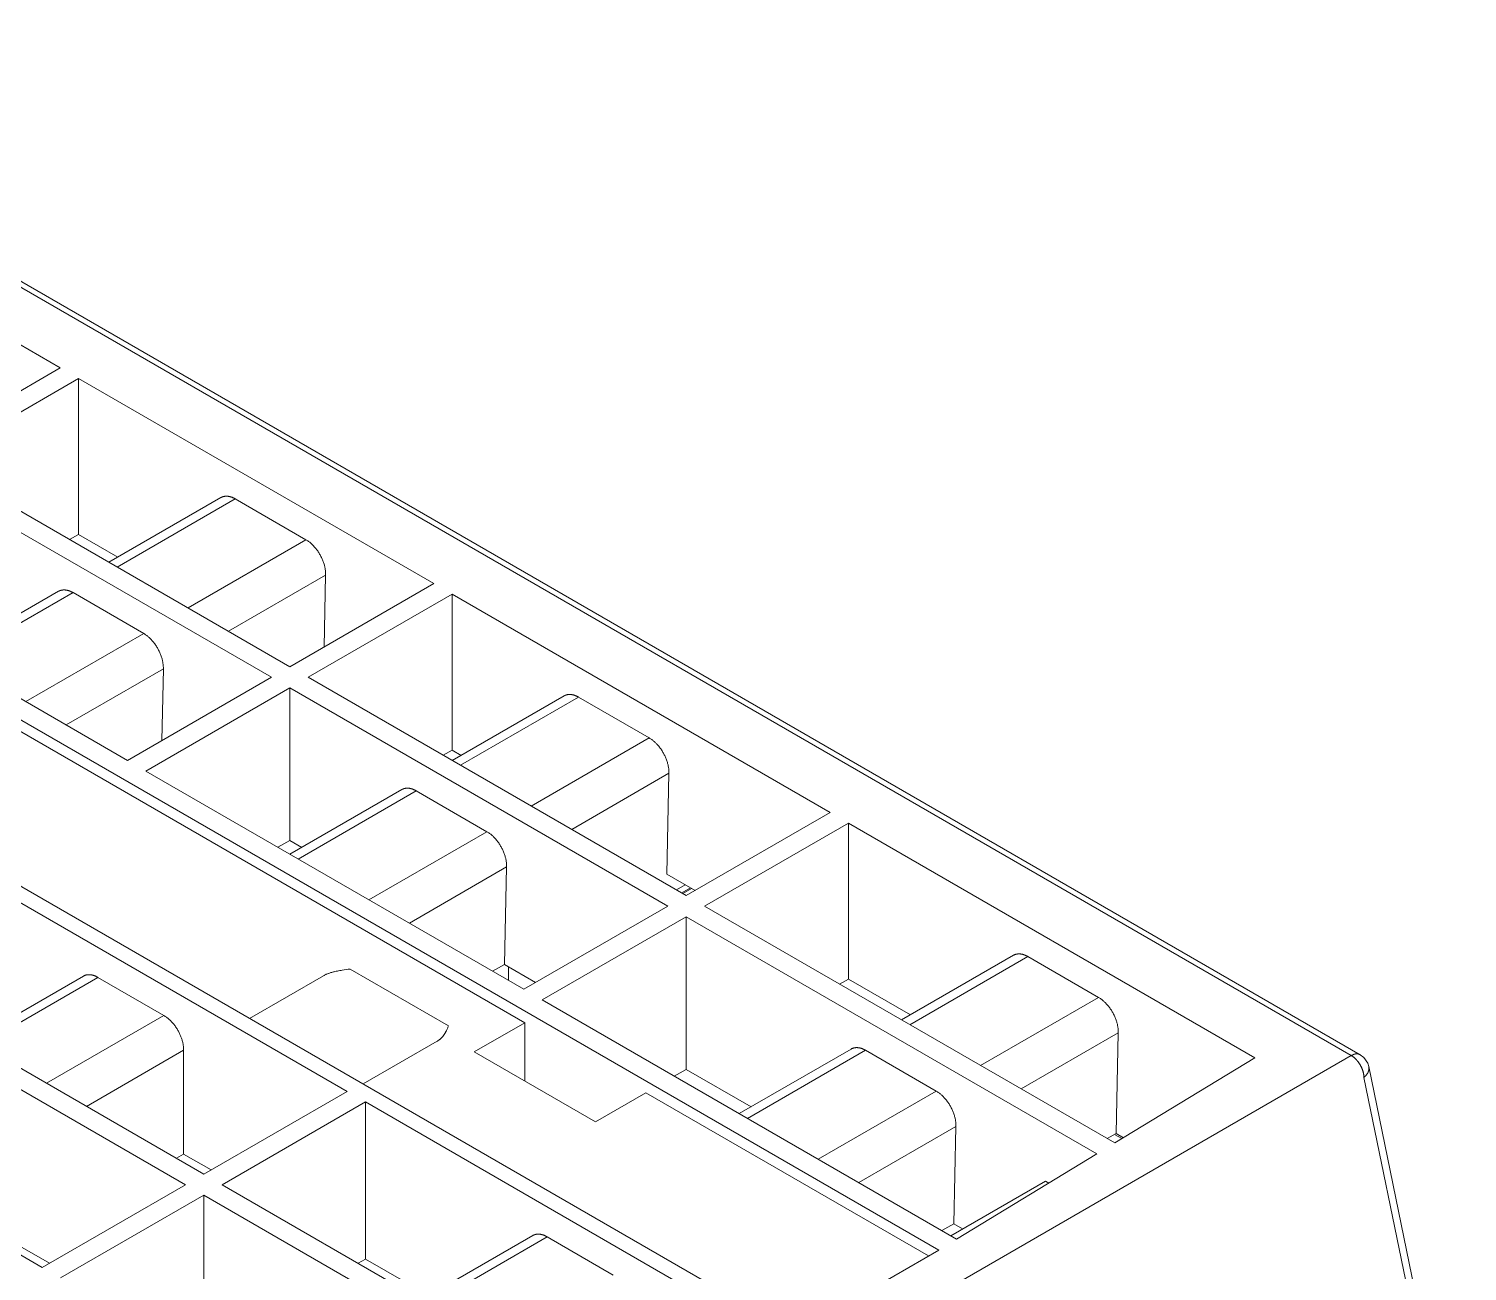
# Model space of a CAD drawing. Header units: inches. Extents: x 67248 to 85686, y -40174 to -31152.
# Drawn here: x 82465.76 to 82509.28, y -33317.01 to -33279.43 of the extents above; entities that cross this region are included whole.
import ezdxf

# ---------------------------------------------------------------- set-up
doc = ezdxf.new("R2010")
doc.units = ezdxf.units.IN
doc.header["$MEASUREMENT"] = 0

# ---------------------------------------------------------------- blocks, each defined once
blk = doc.blocks.new('ET200S')
at = {"lineweight": 0}
for p, q in [((110.119, 63.547), (25.973, 112.128)), ((110.369, 63.572), (26.223, 112.153)), ((98.562, 58.099), (16.537, 105.455)), ((95.592, 55.16), (11.446, 103.741)), ((59.335, 91.246), (73.951, 82.808)), ((69.92, 80.481), (73.951, 82.808)), ((70.436, 80.183), (74.467, 82.51)), ((74.467, 78.142), (74.467, 82.51)), ((74.467, 82.51), (84.416, 76.766)), ((69.92, 79.885), (79.869, 74.141)), ((70.436, 80.183), (80.385, 74.439)), ((75.318, 77.365), (78.453, 79.175)), ((75.552, 77.23), (78.857, 79.138)), ((80.837, 77.994), (78.857, 79.138)), ((74.467, 78.142), (74.215, 78.002)), ((74.467, 78.142), (75.566, 77.508)), ((77.532, 76.086), (80.837, 77.994)), ((65.89, 77.558), (75.839, 71.814)), ((86.965, 64.468), (65.257, 77.001)), ((78.664, 75.433), (81.388, 77.006)), ((81.343, 74.992), (81.388, 77.006)), ((80.385, 74.439), (84.416, 76.766)), ((70.771, 74.74), (73.906, 76.55)), ((71.006, 74.605), (74.311, 76.513)), ((76.29, 75.369), (74.311, 76.513)), ((80.902, 74.141), (84.932, 76.468)), ((84.932, 72.1), (84.932, 76.468)), ((84.932, 76.468), (95.518, 70.357)), ((72.986, 73.461), (76.29, 75.369)), ((74.117, 72.808), (76.841, 74.381)), ((76.796, 72.367), (76.841, 74.381)), ((75.839, 71.814), (79.869, 74.141)), ((76.355, 71.516), (80.385, 73.843)), ((80.385, 69.569), (80.385, 73.843)), ((80.385, 73.843), (90.971, 67.732)), ((80.902, 74.141), (91.487, 68.03)), ((84.935, 71.813), (88.07, 73.623)), ((85.169, 71.677), (88.474, 73.585)), ((90.454, 72.442), (88.474, 73.585)), ((87.149, 70.534), (90.454, 72.442)), ((84.932, 72.1), (84.68, 71.96)), ((84.932, 72.1), (85.182, 71.956)), ((76.355, 71.516), (86.94, 65.405)), ((88.28, 69.881), (91.005, 71.454)), ((90.942, 68.631), (91.005, 71.454)), ((80.388, 69.188), (83.523, 70.998)), ((80.622, 69.052), (83.927, 70.96)), ((85.907, 69.817), (83.927, 70.96)), ((91.487, 68.03), (95.518, 70.357)), ((82.602, 67.909), (85.907, 69.817)), ((92.003, 67.732), (96.034, 70.059)), ((96.034, 65.691), (96.034, 70.059)), ((96.034, 70.059), (107.417, 63.487)), ((80.385, 69.569), (80.05, 69.383)), ((80.385, 69.569), (80.717, 69.378)), ((71.4, 68.657), (81.989, 62.544)), ((83.734, 67.256), (86.458, 68.829)), ((86.397, 66.098), (86.458, 68.829)), ((90.942, 68.631), (91.735, 68.173)), ((91.215, 68.187), (91.463, 68.33)), ((91.361, 68.102), (91.609, 68.245)), ((91.639, 68.228), (91.392, 68.085)), ((86.94, 65.405), (90.971, 67.732)), ((92.003, 67.732), (103.492, 61.099)), ((87.457, 65.107), (91.487, 67.434)), ((91.487, 63.16), (91.487, 67.434)), ((91.487, 67.434), (102.989, 60.793)), ((67.387, 66.341), (77.976, 60.227)), ((86.062, 65.912), (86.397, 66.098)), ((86.397, 66.098), (87.269, 65.595)), ((97.521, 64.546), (100.656, 66.356)), ((97.756, 64.411), (101.06, 66.319)), ((103.04, 65.176), (101.06, 66.319)), ((66.874, 66.045), (77.463, 59.931)), ((71.486, 63.974), (74.603, 65.774)), ((71.72, 63.839), (75.008, 65.737)), ((76.859, 64.668), (75.008, 65.737)), ((79.258, 64.59), (81.327, 65.785)), ((84.831, 64.379), (82.073, 65.971)), ((86.506, 66.036), (86.506, 65.656)), ((96.034, 65.691), (95.782, 65.55)), ((96.034, 65.691), (97.769, 64.689)), ((87.457, 65.107), (99.064, 58.405)), ((99.736, 63.268), (103.04, 65.176)), ((73.572, 62.77), (76.859, 64.668)), ((86.965, 64.468), (85.551, 63.651)), ((86.965, 64.468), (86.965, 62.835)), ((100.867, 62.614), (103.591, 64.187)), ((103.528, 61.364), (103.591, 64.187)), ((62.862, 63.728), (73.451, 57.615)), ((74.689, 62.125), (77.41, 63.697)), ((77.41, 60.788), (77.41, 63.697)), ((82.44, 62.753), (84.509, 63.948)), ((92.975, 61.921), (96.109, 63.731)), ((93.209, 61.786), (96.514, 63.694)), ((98.494, 62.551), (96.514, 63.694)), ((65.08, 37.544), (110.119, 63.547)), ((88.945, 61.692), (85.551, 63.651)), ((107.417, 63.487), (103.492, 61.099)), ((110.37, 63.572), (110.473, 63.493)), ((110.473, 63.493), (110.581, 63.332)), ((110.581, 63.332), (110.609, 63.241)), ((91.487, 63.16), (91.152, 62.973)), ((91.487, 63.16), (93.304, 62.111)), ((110.473, 62.935), (113.139, 49.99)), ((110.609, 63.24), (113.367, 49.852)), ((77.976, 60.227), (81.989, 62.544)), ((90.359, 62.508), (88.945, 61.692)), ((98.279, 57.936), (90.359, 62.508)), ((95.189, 60.643), (98.494, 62.551)), ((78.489, 59.931), (82.502, 62.248)), ((82.502, 57.849), (82.502, 62.248)), ((82.502, 62.248), (94.393, 55.383)), ((96.32, 59.989), (99.045, 61.562)), ((98.983, 58.832), (99.045, 61.562)), ((103.276, 61.224), (103.528, 61.364)), ((103.692, 61.22), (103.507, 61.327)), ((103.528, 61.364), (103.733, 61.246)), ((77.207, 60.671), (77.41, 60.788)), ((77.41, 60.788), (78.179, 60.345)), ((102.989, 60.793), (99.064, 58.405)), ((73.451, 57.615), (77.463, 59.931)), ((90.366, 53.074), (78.489, 59.931)), ((98.901, 58.499), (101.553, 60.03)), ((101.647, 59.976), (101.553, 60.03)), ((73.963, 57.319), (77.976, 59.635)), ((77.976, 55.236), (77.976, 59.635)), ((77.976, 59.635), (89.851, 52.779)), ((98.649, 58.645), (98.983, 58.832)), ((98.983, 58.832), (99.229, 58.69)), ((84.073, 56.708), (87.19, 58.507)), ((84.307, 56.572), (87.594, 58.47)), ((89.446, 57.401), (87.594, 58.47)), ((72.885, 58.176), (73.654, 57.732)), ((94.531, 55.772), (98.562, 58.099)), ((82.298, 57.732), (82.502, 57.849)), ((82.502, 57.849), (84.276, 56.825))]:
    blk.add_line(p, q, dxfattribs=at)
for points in [[(78.453, 79.175), (78.459, 79.178), (78.465, 79.181), (78.472, 79.185), (78.478, 79.187), (78.485, 79.19), (78.491, 79.193), (78.498, 79.195), (78.505, 79.198), (78.512, 79.2), (78.518, 79.202), (78.525, 79.203), (78.532, 79.205), (78.539, 79.207), (78.546, 79.208), (78.553, 79.209), (78.561, 79.21), (78.568, 79.211), (78.575, 79.212), (78.582, 79.212), (78.589, 79.213), (78.597, 79.213), (78.604, 79.213), (78.611, 79.213), (78.618, 79.213), (78.625, 79.213), (78.633, 79.213), (78.64, 79.212), (78.649, 79.211), (78.658, 79.21), (78.667, 79.209), (78.677, 79.207), (78.686, 79.206), (78.695, 79.204), (78.704, 79.202), (78.713, 79.199), (78.722, 79.197), (78.731, 79.194), (78.74, 79.191), (78.748, 79.188), (78.757, 79.185), (78.766, 79.182), (78.774, 79.179), (78.783, 79.175), (78.791, 79.171), (78.8, 79.167), (78.808, 79.164), (78.817, 79.159), (78.825, 79.155), (78.833, 79.151), (78.841, 79.147), (78.849, 79.142), (78.857, 79.138)], [(80.837, 77.994), (80.855, 77.984), (80.874, 77.972), (80.891, 77.96), (80.909, 77.948), (80.926, 77.935), (80.943, 77.922), (80.959, 77.908), (80.976, 77.894), (80.992, 77.88), (81.007, 77.865), (81.023, 77.85), (81.038, 77.835), (81.052, 77.819), (81.07, 77.8), (81.087, 77.781), (81.103, 77.761), (81.119, 77.741), (81.135, 77.721), (81.15, 77.7), (81.165, 77.679), (81.179, 77.658), (81.193, 77.636), (81.207, 77.614), (81.22, 77.592), (81.233, 77.57), (81.245, 77.547), (81.257, 77.524), (81.269, 77.501), (81.28, 77.478), (81.29, 77.454), (81.3, 77.431), (81.31, 77.407), (81.319, 77.383), (81.328, 77.358), (81.336, 77.334), (81.343, 77.309), (81.351, 77.284), (81.356, 77.263), (81.361, 77.242), (81.366, 77.221), (81.371, 77.2), (81.374, 77.178), (81.378, 77.157), (81.381, 77.136), (81.383, 77.114), (81.385, 77.093), (81.387, 77.071), (81.388, 77.049), (81.388, 77.028), (81.388, 77.006)], [(73.906, 76.55), (73.912, 76.553), (73.919, 76.556), (73.925, 76.559), (73.931, 76.562), (73.938, 76.565), (73.945, 76.568), (73.951, 76.57), (73.958, 76.573), (73.965, 76.575), (73.972, 76.577), (73.979, 76.578), (73.986, 76.58), (73.993, 76.582), (74, 76.583), (74.007, 76.584), (74.014, 76.585), (74.021, 76.586), (74.028, 76.587), (74.035, 76.587), (74.043, 76.588), (74.05, 76.588), (74.057, 76.588), (74.064, 76.588), (74.071, 76.588), (74.079, 76.588), (74.086, 76.588), (74.093, 76.587), (74.102, 76.586), (74.112, 76.585), (74.121, 76.584), (74.13, 76.582), (74.139, 76.581), (74.148, 76.579), (74.157, 76.577), (74.166, 76.574), (74.175, 76.572), (74.184, 76.569), (74.193, 76.566), (74.202, 76.563), (74.21, 76.56), (74.219, 76.557), (74.228, 76.554), (74.236, 76.55), (74.245, 76.546), (74.253, 76.542), (74.262, 76.539), (74.27, 76.534), (74.278, 76.53), (74.286, 76.526), (74.294, 76.522), (74.303, 76.517), (74.311, 76.513)], [(76.29, 75.369), (76.309, 75.359), (76.327, 75.347), (76.345, 75.335), (76.362, 75.323), (76.379, 75.31), (76.396, 75.297), (76.413, 75.283), (76.429, 75.269), (76.445, 75.255), (76.461, 75.24), (76.476, 75.225), (76.491, 75.21), (76.506, 75.194), (76.523, 75.175), (76.54, 75.156), (76.557, 75.136), (76.573, 75.116), (76.588, 75.096), (76.604, 75.075), (76.618, 75.054), (76.633, 75.033), (76.647, 75.011), (76.66, 74.989), (76.673, 74.967), (76.686, 74.945), (76.698, 74.922), (76.71, 74.899), (76.722, 74.876), (76.733, 74.853), (76.743, 74.829), (76.754, 74.806), (76.763, 74.782), (76.772, 74.758), (76.781, 74.733), (76.789, 74.709), (76.797, 74.684), (76.804, 74.659), (76.81, 74.638), (76.815, 74.617), (76.819, 74.596), (76.824, 74.575), (76.828, 74.553), (76.831, 74.532), (76.834, 74.511), (76.837, 74.489), (76.839, 74.467), (76.84, 74.446), (76.841, 74.424), (76.842, 74.403), (76.841, 74.381)], [(88.07, 73.623), (88.076, 73.626), (88.082, 73.629), (88.088, 73.632), (88.095, 73.635), (88.101, 73.638), (88.108, 73.641), (88.115, 73.643), (88.121, 73.645), (88.128, 73.648), (88.135, 73.65), (88.142, 73.651), (88.149, 73.653), (88.156, 73.655), (88.163, 73.656), (88.17, 73.657), (88.177, 73.658), (88.184, 73.659), (88.192, 73.66), (88.199, 73.66), (88.206, 73.661), (88.213, 73.661), (88.22, 73.661), (88.228, 73.661), (88.235, 73.661), (88.242, 73.661), (88.249, 73.661), (88.256, 73.66), (88.266, 73.659), (88.275, 73.658), (88.284, 73.657), (88.293, 73.655), (88.302, 73.654), (88.312, 73.652), (88.321, 73.65), (88.33, 73.647), (88.339, 73.645), (88.347, 73.642), (88.356, 73.639), (88.365, 73.636), (88.374, 73.633), (88.382, 73.63), (88.391, 73.626), (88.4, 73.623), (88.408, 73.619), (88.417, 73.615), (88.425, 73.611), (88.433, 73.607), (88.442, 73.603), (88.45, 73.599), (88.458, 73.595), (88.466, 73.59), (88.474, 73.585)], [(90.454, 72.442), (90.472, 72.431), (90.49, 72.42), (90.508, 72.408), (90.525, 72.396), (90.543, 72.383), (90.559, 72.37), (90.576, 72.356), (90.592, 72.342), (90.608, 72.328), (90.624, 72.313), (90.639, 72.298), (90.654, 72.283), (90.669, 72.267), (90.687, 72.248), (90.703, 72.229), (90.72, 72.209), (90.736, 72.189), (90.752, 72.168), (90.767, 72.148), (90.782, 72.127), (90.796, 72.106), (90.81, 72.084), (90.824, 72.062), (90.837, 72.04), (90.849, 72.018), (90.862, 71.995), (90.874, 71.972), (90.885, 71.949), (90.896, 71.926), (90.907, 71.902), (90.917, 71.879), (90.927, 71.855), (90.936, 71.831), (90.944, 71.806), (90.953, 71.782), (90.96, 71.757), (90.967, 71.732), (90.973, 71.711), (90.978, 71.69), (90.983, 71.669), (90.987, 71.648), (90.991, 71.626), (90.995, 71.605), (90.998, 71.583), (91, 71.562), (91.002, 71.54), (91.004, 71.519), (91.005, 71.497), (91.005, 71.476), (91.005, 71.454)], [(83.523, 70.998), (83.529, 71.001), (83.535, 71.004), (83.542, 71.007), (83.548, 71.01), (83.555, 71.013), (83.561, 71.016), (83.568, 71.018), (83.575, 71.02), (83.582, 71.023), (83.588, 71.025), (83.595, 71.026), (83.602, 71.028), (83.609, 71.03), (83.616, 71.031), (83.623, 71.032), (83.631, 71.033), (83.638, 71.034), (83.645, 71.035), (83.652, 71.035), (83.659, 71.036), (83.667, 71.036), (83.674, 71.036), (83.681, 71.036), (83.688, 71.036), (83.695, 71.036), (83.703, 71.036), (83.71, 71.035), (83.719, 71.034), (83.728, 71.033), (83.737, 71.032), (83.747, 71.03), (83.756, 71.029), (83.765, 71.027), (83.774, 71.025), (83.783, 71.022), (83.792, 71.02), (83.801, 71.017), (83.81, 71.014), (83.818, 71.011), (83.827, 71.008), (83.836, 71.005), (83.844, 71.001), (83.853, 70.998), (83.861, 70.994), (83.87, 70.99), (83.878, 70.986), (83.887, 70.982), (83.895, 70.978), (83.903, 70.974), (83.911, 70.97), (83.919, 70.965), (83.927, 70.96)], [(85.907, 69.817), (85.926, 69.806), (85.944, 69.795), (85.961, 69.783), (85.979, 69.771), (85.996, 69.758), (86.013, 69.745), (86.029, 69.731), (86.046, 69.717), (86.062, 69.703), (86.077, 69.688), (86.093, 69.673), (86.108, 69.658), (86.122, 69.642), (86.14, 69.623), (86.157, 69.604), (86.173, 69.584), (86.189, 69.564), (86.205, 69.543), (86.22, 69.523), (86.235, 69.502), (86.249, 69.48), (86.263, 69.459), (86.277, 69.437), (86.29, 69.415), (86.303, 69.393), (86.315, 69.37), (86.327, 69.347), (86.339, 69.324), (86.35, 69.301), (86.36, 69.277), (86.37, 69.254), (86.38, 69.23), (86.389, 69.206), (86.398, 69.181), (86.406, 69.157), (86.413, 69.132), (86.421, 69.107), (86.426, 69.086), (86.431, 69.065), (86.436, 69.044), (86.441, 69.023), (86.444, 69.001), (86.448, 68.98), (86.451, 68.958), (86.453, 68.937), (86.455, 68.915), (86.457, 68.894), (86.458, 68.872), (86.458, 68.851), (86.458, 68.829)], [(100.656, 66.356), (100.662, 66.359), (100.669, 66.363), (100.675, 66.366), (100.681, 66.369), (100.688, 66.371), (100.695, 66.374), (100.701, 66.377), (100.708, 66.379), (100.715, 66.381), (100.722, 66.383), (100.729, 66.385), (100.736, 66.386), (100.743, 66.388), (100.75, 66.389), (100.757, 66.39), (100.764, 66.391), (100.771, 66.392), (100.778, 66.393), (100.785, 66.394), (100.793, 66.394), (100.8, 66.394), (100.807, 66.395), (100.814, 66.395), (100.821, 66.395), (100.829, 66.394), (100.836, 66.394), (100.843, 66.393), (100.852, 66.393), (100.861, 66.391), (100.871, 66.39), (100.88, 66.389), (100.889, 66.387), (100.898, 66.385), (100.907, 66.383), (100.916, 66.381), (100.925, 66.378), (100.934, 66.375), (100.943, 66.373), (100.952, 66.37), (100.96, 66.367), (100.969, 66.363), (100.978, 66.36), (100.986, 66.356), (100.995, 66.353), (101.003, 66.349), (101.011, 66.345), (101.02, 66.341), (101.028, 66.337), (101.036, 66.332), (101.044, 66.328), (101.052, 66.323), (101.06, 66.319)], [(74.603, 65.773), (74.61, 65.777), (74.616, 65.78), (74.623, 65.784), (74.629, 65.787), (74.636, 65.79), (74.643, 65.792), (74.649, 65.795), (74.656, 65.797), (74.663, 65.8), (74.67, 65.802), (74.677, 65.804), (74.685, 65.805), (74.692, 65.807), (74.699, 65.808), (74.707, 65.81), (74.714, 65.811), (74.722, 65.811), (74.729, 65.812), (74.737, 65.812), (74.744, 65.813), (74.752, 65.813), (74.76, 65.813), (74.767, 65.813), (74.775, 65.812), (74.782, 65.812), (74.79, 65.811), (74.797, 65.811), (74.805, 65.81), (74.812, 65.809), (74.82, 65.807), (74.827, 65.806), (74.835, 65.805), (74.845, 65.803), (74.854, 65.8), (74.864, 65.798), (74.873, 65.795), (74.883, 65.792), (74.892, 65.79), (74.901, 65.786), (74.91, 65.783), (74.92, 65.779), (74.929, 65.776), (74.938, 65.772), (74.947, 65.768), (74.956, 65.764), (74.964, 65.76), (74.973, 65.755), (74.982, 65.751), (74.99, 65.746), (74.999, 65.742), (75.008, 65.737)], [(81.327, 65.785), (81.342, 65.794), (81.358, 65.802), (81.373, 65.809), (81.389, 65.817), (81.405, 65.824), (81.421, 65.831), (81.437, 65.837), (81.454, 65.843), (81.47, 65.849), (81.492, 65.857), (81.514, 65.864), (81.536, 65.871), (81.559, 65.877), (81.581, 65.883), (81.603, 65.889), (81.626, 65.894), (81.648, 65.9), (81.682, 65.907), (81.716, 65.914), (81.75, 65.921), (81.784, 65.927), (81.818, 65.933), (81.852, 65.938), (81.907, 65.947), (81.962, 65.955), (82.018, 65.963), (82.073, 65.971)], [(103.04, 65.176), (103.059, 65.165), (103.077, 65.153), (103.095, 65.141), (103.112, 65.129), (103.129, 65.116), (103.146, 65.103), (103.163, 65.089), (103.179, 65.075), (103.195, 65.061), (103.21, 65.046), (103.226, 65.031), (103.241, 65.016), (103.256, 65), (103.273, 64.981), (103.29, 64.962), (103.306, 64.942), (103.323, 64.922), (103.338, 64.902), (103.353, 64.881), (103.368, 64.86), (103.383, 64.839), (103.397, 64.817), (103.41, 64.795), (103.423, 64.773), (103.436, 64.751), (103.448, 64.728), (103.46, 64.706), (103.472, 64.682), (103.483, 64.659), (103.493, 64.636), (103.503, 64.612), (103.513, 64.588), (103.522, 64.564), (103.531, 64.54), (103.539, 64.515), (103.547, 64.49), (103.554, 64.466), (103.559, 64.445), (103.565, 64.423), (103.569, 64.402), (103.574, 64.381), (103.578, 64.36), (103.581, 64.338), (103.584, 64.317), (103.587, 64.295), (103.589, 64.274), (103.59, 64.252), (103.591, 64.231), (103.591, 64.209), (103.591, 64.187)], [(76.859, 64.668), (76.878, 64.657), (76.896, 64.645), (76.914, 64.633), (76.931, 64.621), (76.949, 64.608), (76.966, 64.594), (76.982, 64.58), (76.999, 64.566), (77.015, 64.552), (77.031, 64.537), (77.048, 64.52), (77.064, 64.503), (77.08, 64.486), (77.096, 64.468), (77.112, 64.45), (77.127, 64.432), (77.142, 64.414), (77.156, 64.395), (77.17, 64.376), (77.184, 64.356), (77.198, 64.336), (77.212, 64.315), (77.225, 64.294), (77.238, 64.273), (77.25, 64.252), (77.262, 64.23), (77.273, 64.209), (77.285, 64.187), (77.295, 64.164), (77.306, 64.142), (77.315, 64.12), (77.325, 64.098), (77.334, 64.076), (77.342, 64.053), (77.35, 64.031), (77.358, 64.008), (77.365, 63.985), (77.372, 63.962), (77.378, 63.938), (77.384, 63.915), (77.388, 63.894), (77.393, 63.872), (77.397, 63.85), (77.4, 63.828), (77.403, 63.807), (77.406, 63.785), (77.408, 63.763), (77.409, 63.741), (77.41, 63.719), (77.41, 63.697)], [(84.677, 64.092), (84.672, 64.086), (84.667, 64.08), (84.662, 64.075), (84.657, 64.069), (84.652, 64.063), (84.647, 64.058), (84.642, 64.052), (84.636, 64.047), (84.631, 64.041), (84.626, 64.036), (84.62, 64.031), (84.615, 64.026), (84.609, 64.021), (84.604, 64.016), (84.598, 64.011), (84.593, 64.006), (84.587, 64.002), (84.581, 63.997), (84.576, 63.993), (84.57, 63.988), (84.564, 63.984), (84.558, 63.98), (84.552, 63.975), (84.546, 63.971), (84.54, 63.967), (84.534, 63.963), (84.528, 63.959), (84.522, 63.955), (84.515, 63.952), (84.509, 63.948)], [(84.831, 64.379), (84.823, 64.36), (84.815, 64.342), (84.807, 64.323), (84.8, 64.305), (84.791, 64.287), (84.783, 64.269), (84.775, 64.251), (84.77, 64.241), (84.765, 64.231), (84.759, 64.221), (84.754, 64.211), (84.749, 64.201), (84.743, 64.191), (84.738, 64.181), (84.732, 64.171), (84.726, 64.162), (84.72, 64.152), (84.714, 64.143), (84.707, 64.133), (84.701, 64.125), (84.695, 64.117), (84.689, 64.108), (84.683, 64.1), (84.677, 64.092)], [(96.109, 63.731), (96.116, 63.734), (96.122, 63.738), (96.128, 63.741), (96.135, 63.744), (96.141, 63.746), (96.148, 63.749), (96.155, 63.752), (96.161, 63.754), (96.168, 63.756), (96.175, 63.758), (96.182, 63.76), (96.189, 63.761), (96.196, 63.763), (96.203, 63.764), (96.21, 63.765), (96.217, 63.766), (96.224, 63.767), (96.231, 63.768), (96.239, 63.769), (96.246, 63.769), (96.253, 63.769), (96.26, 63.77), (96.267, 63.77), (96.275, 63.77), (96.282, 63.769), (96.289, 63.769), (96.296, 63.768), (96.306, 63.768), (96.315, 63.766), (96.324, 63.765), (96.333, 63.764), (96.342, 63.762), (96.351, 63.76), (96.36, 63.758), (96.369, 63.756), (96.378, 63.753), (96.387, 63.75), (96.396, 63.748), (96.405, 63.745), (96.414, 63.742), (96.422, 63.738), (96.431, 63.735), (96.439, 63.731), (96.448, 63.728), (96.456, 63.724), (96.465, 63.72), (96.473, 63.716), (96.481, 63.711), (96.49, 63.707), (96.498, 63.703), (96.506, 63.698), (96.514, 63.694)], [(110.119, 63.547), (110.124, 63.55), (110.129, 63.553), (110.134, 63.555), (110.139, 63.558), (110.143, 63.56), (110.148, 63.563), (110.153, 63.565), (110.158, 63.568), (110.163, 63.57), (110.168, 63.572), (110.173, 63.574), (110.178, 63.576), (110.184, 63.578), (110.189, 63.58), (110.194, 63.582), (110.199, 63.584), (110.204, 63.585), (110.21, 63.587), (110.215, 63.588), (110.22, 63.589), (110.226, 63.591), (110.231, 63.592), (110.236, 63.593), (110.242, 63.593), (110.247, 63.594), (110.253, 63.595), (110.258, 63.595), (110.263, 63.595), (110.269, 63.596), (110.274, 63.596), (110.279, 63.595), (110.283, 63.595), (110.288, 63.595), (110.292, 63.595), (110.297, 63.594), (110.301, 63.594), (110.306, 63.593), (110.31, 63.592), (110.315, 63.591), (110.319, 63.59), (110.323, 63.589), (110.328, 63.588), (110.332, 63.587), (110.336, 63.586), (110.341, 63.584), (110.345, 63.583), (110.349, 63.581), (110.353, 63.579), (110.357, 63.577), (110.361, 63.576), (110.365, 63.574), (110.369, 63.571)], [(110.119, 63.547), (110.125, 63.544), (110.131, 63.541), (110.136, 63.537), (110.142, 63.534), (110.147, 63.53), (110.153, 63.526), (110.158, 63.523), (110.164, 63.519), (110.169, 63.515), (110.174, 63.511), (110.18, 63.507), (110.185, 63.503), (110.19, 63.499), (110.195, 63.494), (110.2, 63.49), (110.205, 63.486), (110.21, 63.482), (110.215, 63.477), (110.22, 63.473), (110.225, 63.468), (110.23, 63.464), (110.235, 63.459), (110.239, 63.454), (110.244, 63.45), (110.249, 63.445), (110.253, 63.44)], [(110.253, 63.44), (110.256, 63.437), (110.26, 63.433), (110.263, 63.43), (110.266, 63.426), (110.269, 63.423), (110.272, 63.419), (110.275, 63.416), (110.278, 63.412), (110.281, 63.409), (110.284, 63.405), (110.287, 63.402), (110.29, 63.398), (110.293, 63.394), (110.296, 63.391)], [(110.296, 63.391), (110.302, 63.383), (110.308, 63.375), (110.314, 63.368), (110.32, 63.36), (110.325, 63.352), (110.331, 63.344), (110.336, 63.336), (110.342, 63.328), (110.347, 63.32), (110.352, 63.312), (110.357, 63.304), (110.362, 63.296), (110.367, 63.288), (110.372, 63.279), (110.377, 63.271), (110.381, 63.263), (110.386, 63.254), (110.39, 63.246), (110.395, 63.237), (110.399, 63.228), (110.403, 63.22), (110.407, 63.211), (110.411, 63.202), (110.415, 63.193), (110.418, 63.184), (110.422, 63.175), (110.426, 63.167)], [(110.426, 63.167), (110.428, 63.159), (110.431, 63.152), (110.434, 63.144), (110.437, 63.137), (110.439, 63.129), (110.442, 63.122), (110.444, 63.114), (110.446, 63.106), (110.449, 63.099), (110.451, 63.091), (110.453, 63.083), (110.455, 63.076), (110.457, 63.068), (110.458, 63.06), (110.46, 63.053), (110.462, 63.045), (110.463, 63.037), (110.465, 63.029), (110.466, 63.021), (110.467, 63.014), (110.468, 63.006), (110.469, 62.998), (110.47, 62.99), (110.471, 62.982), (110.472, 62.974), (110.472, 62.967), (110.472, 62.959), (110.473, 62.951), (110.473, 62.943), (110.473, 62.935)], [(110.609, 63.24), (110.61, 63.234), (110.611, 63.227), (110.612, 63.221), (110.613, 63.215), (110.613, 63.209), (110.614, 63.202), (110.614, 63.196), (110.614, 63.19), (110.614, 63.184), (110.614, 63.177), (110.613, 63.171), (110.613, 63.165), (110.612, 63.159), (110.611, 63.153), (110.61, 63.147), (110.609, 63.141), (110.607, 63.135), (110.606, 63.129), (110.604, 63.123), (110.602, 63.117), (110.601, 63.111), (110.598, 63.105), (110.596, 63.099), (110.594, 63.093), (110.592, 63.087), (110.589, 63.082), (110.587, 63.076), (110.584, 63.07), (110.581, 63.065), (110.578, 63.059), (110.574, 63.052), (110.571, 63.046), (110.566, 63.039), (110.562, 63.032), (110.558, 63.026), (110.553, 63.019), (110.549, 63.013), (110.544, 63.007), (110.539, 63.001), (110.534, 62.995), (110.529, 62.989), (110.524, 62.983), (110.519, 62.977), (110.513, 62.972), (110.508, 62.966), (110.502, 62.961), (110.496, 62.955), (110.491, 62.95), (110.485, 62.945), (110.479, 62.94), (110.473, 62.935)], [(98.494, 62.551), (98.512, 62.54), (98.53, 62.528), (98.548, 62.516), (98.565, 62.504), (98.582, 62.491), (98.599, 62.478), (98.616, 62.464), (98.632, 62.45), (98.648, 62.436), (98.664, 62.421), (98.679, 62.406), (98.694, 62.391), (98.709, 62.375), (98.726, 62.356), (98.743, 62.337), (98.76, 62.317), (98.776, 62.297), (98.792, 62.277), (98.807, 62.256), (98.822, 62.235), (98.836, 62.214), (98.85, 62.192), (98.863, 62.17), (98.877, 62.148), (98.889, 62.126), (98.902, 62.103), (98.914, 62.081), (98.925, 62.057), (98.936, 62.034), (98.947, 62.011), (98.957, 61.987), (98.966, 61.963), (98.976, 61.939), (98.984, 61.915), (98.992, 61.89), (99, 61.865), (99.007, 61.841), (99.013, 61.82), (99.018, 61.798), (99.023, 61.777), (99.027, 61.756), (99.031, 61.735), (99.034, 61.713), (99.037, 61.692), (99.04, 61.67), (99.042, 61.649), (99.043, 61.627), (99.044, 61.606), (99.045, 61.584), (99.045, 61.562)], [(87.19, 58.507), (87.196, 58.51), (87.203, 58.514), (87.209, 58.517), (87.216, 58.52), (87.222, 58.523), (87.229, 58.526), (87.236, 58.528), (87.243, 58.531), (87.25, 58.533), (87.257, 58.535), (87.264, 58.537), (87.271, 58.539), (87.278, 58.54), (87.286, 58.542), (87.293, 58.543), (87.301, 58.544), (87.308, 58.545), (87.316, 58.545), (87.323, 58.546), (87.331, 58.546), (87.339, 58.546), (87.346, 58.546), (87.354, 58.546), (87.361, 58.546), (87.369, 58.545), (87.376, 58.545), (87.384, 58.544), (87.392, 58.543), (87.399, 58.542), (87.407, 58.541), (87.414, 58.539), (87.421, 58.538), (87.431, 58.536), (87.441, 58.534), (87.45, 58.531), (87.46, 58.529), (87.469, 58.526), (87.478, 58.523), (87.488, 58.52), (87.497, 58.516), (87.506, 58.513), (87.515, 58.509), (87.524, 58.505), (87.533, 58.501), (87.542, 58.497), (87.551, 58.493), (87.56, 58.489), (87.568, 58.484), (87.577, 58.48), (87.586, 58.475), (87.594, 58.47)]]:
    blk.add_lwpolyline(points, dxfattribs=at)

msp = doc.modelspace()

# ---------------------------------------------------------------- block references
at = {"xscale": 1.08, "yscale": 1.08, "zscale": 1.08}
msp.add_blockref('ET200S', (82386.84, -33379.117, 0.332), dxfattribs=at)

doc.saveas('drawing.dxf')
